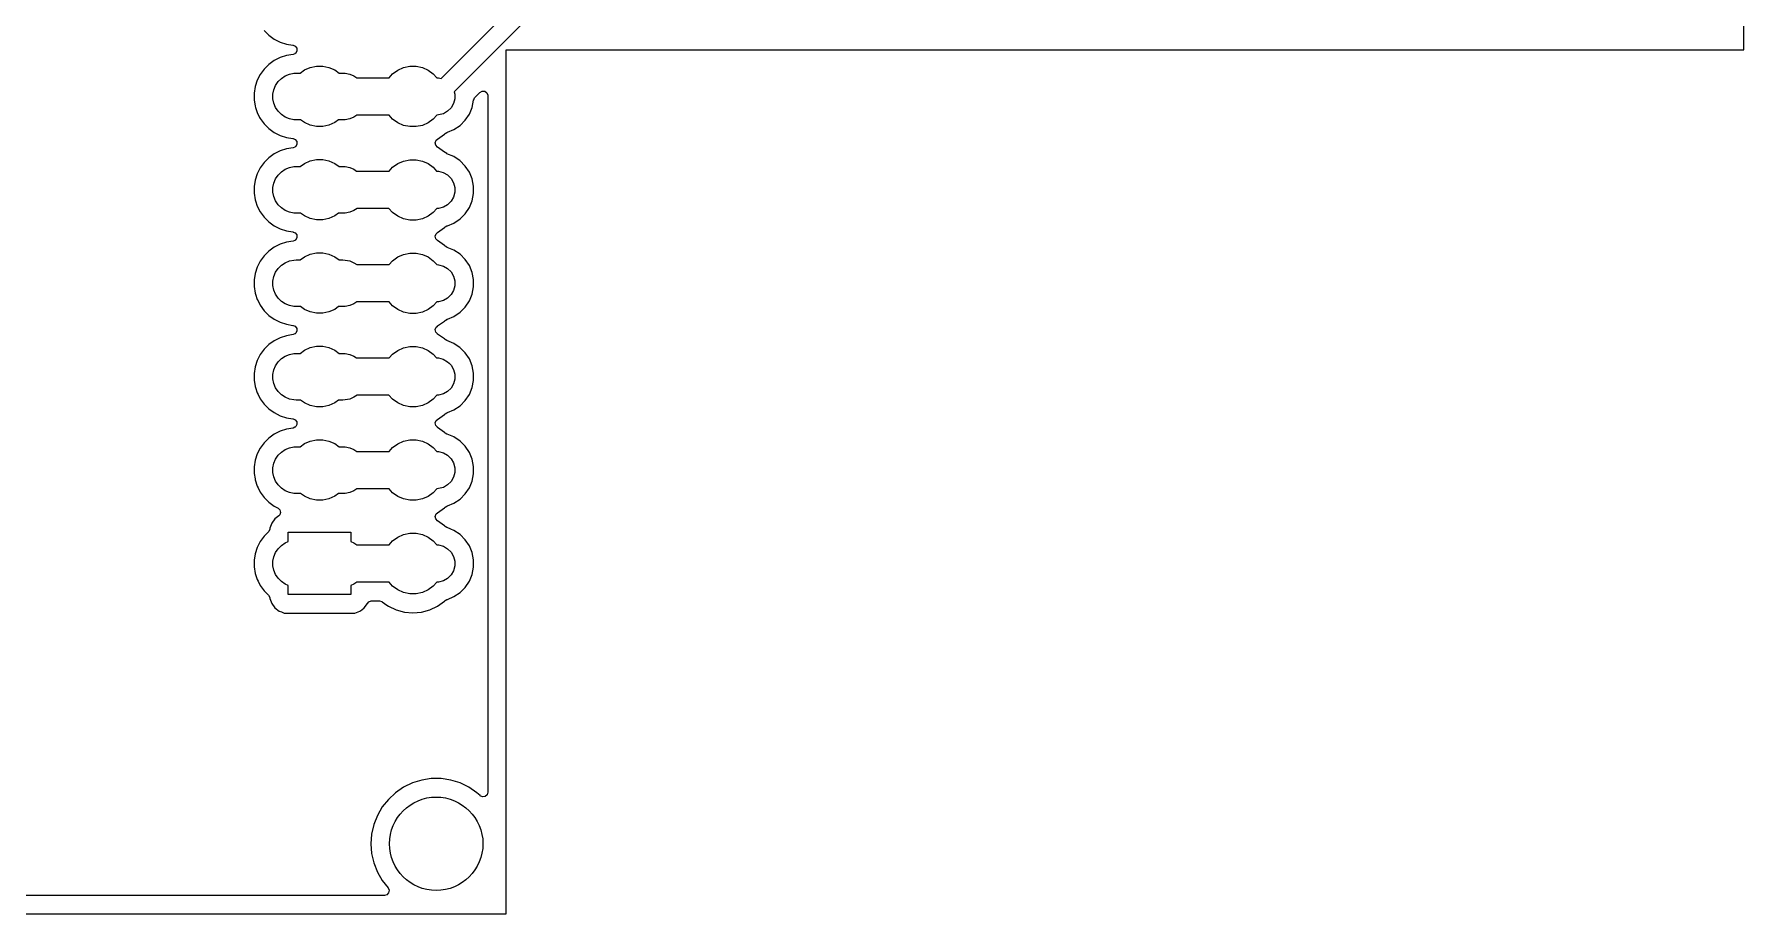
# Model space of a CAD drawing. Extents: x 118.1 to 188.6, y -116.2 to -61.6.
# Drawn here: x 142.1 to 188.59, y -116.2 to -92.29 of the extents above; entities that cross this region are included whole.
import ezdxf

# ---------------------------------------------------------------- set-up
doc = ezdxf.new("R2010")
doc.units = 0
doc.layers.add('BLACK', color=7, linetype='CONTINUOUS')

msp = doc.modelspace()

# ---------------------------------------------------------------- linework, layer by layer
at = {"layer": 'BLACK', "linetype": 'CONTINUOUS'}
for p, q in [((188.5925, -92.71), (188.5925, -61.595)), ((153.163318, -93.489971), (155.392895, -91.260395)), ((155.67771, -91.694), (153.519641, -93.852068)), ((148.352788, -92.184942), (148.480057, -92.312211)), ((148.480057, -92.312211), (148.48006, -92.312213)), ((148.48006, -92.312213), (148.625675, -92.418009)), ((148.625675, -92.418009), (148.786048, -92.499723)), ((148.786048, -92.499723), (148.957224, -92.555341)), ((148.786046, -92.920278), (148.625671, -93.001993)), ((148.786052, -92.920275), (148.786046, -92.920278)), ((148.957224, -92.864658), (148.786052, -92.920275)), ((148.957224, -92.555341), (148.957225, -92.555341)), ((149.138817, -92.835896), (148.957224, -92.864658)), ((148.957225, -92.555341), (148.95723, -92.555343)), ((148.95723, -92.555343), (149.135005, -92.5835)), ((149.135005, -92.5835), (149.135008, -92.5835)), ((149.135008, -92.5835), (149.139895, -92.584274)), ((149.187148, -92.816374), (149.138817, -92.835896)), ((149.139895, -92.584274), (149.139623, -92.58599)), ((149.139623, -92.58599), (149.198928, -92.608583)), ((149.187514, -92.816984), (149.187148, -92.816374)), ((149.187544, -92.816966), (149.187514, -92.816984)), ((149.189566, -92.815398), (149.187544, -92.816966)), ((149.191355, -92.814676), (149.189566, -92.815398)), ((149.194937, -92.812169), (149.191355, -92.814676)), ((149.21119, -92.798636), (149.194513, -92.811563)), ((149.194513, -92.811563), (149.194937, -92.812169)), ((149.198928, -92.608583), (149.241078, -92.665714)), ((149.245649, -92.736563), (149.21119, -92.798636)), ((149.241078, -92.665714), (149.245649, -92.736563)), ((154.9375, -116.205), (154.9375, -92.71)), ((154.9375, -92.71), (188.5925, -92.71)), ((148.246993, -93.380671), (148.165278, -93.541046)), ((148.352788, -93.235057), (148.246993, -93.380671)), ((148.480057, -93.107788), (148.352788, -93.235057)), ((148.625671, -93.001993), (148.480057, -93.107788)), ((148.82216, -93.489138), (148.925663, -93.41998)), ((148.925663, -93.41998), (149.040669, -93.372343)), ((149.040669, -93.372343), (149.162759, -93.348058)), ((149.162759, -93.348058), (149.225, -93.345)), ((149.225, -93.345), (149.33039, -93.345)), ((149.33039, -93.345), (149.44725, -93.260096)), ((149.44725, -93.260096), (149.604906, -93.189903)), ((149.604906, -93.189903), (149.773712, -93.154022)), ((149.773712, -93.154022), (149.946288, -93.154022)), ((149.946288, -93.154022), (150.115094, -93.189903)), ((150.115094, -93.189903), (150.27275, -93.260096)), ((150.27275, -93.260096), (150.38961, -93.345)), ((150.38961, -93.345), (150.495, -93.345)), ((150.495, -93.345), (150.557241, -93.348058)), ((150.557241, -93.348058), (150.679331, -93.372343)), ((150.679331, -93.372343), (150.794337, -93.41998)), ((150.794337, -93.41998), (150.872191, -93.472)), ((151.75267, -93.472), (151.847633, -93.366534)), ((151.847633, -93.366534), (151.98725, -93.265096)), ((151.98725, -93.265096), (152.144906, -93.194903)), ((152.144906, -93.194903), (152.313712, -93.159022)), ((152.313712, -93.159022), (152.486288, -93.159022)), ((152.486288, -93.159022), (152.655094, -93.194903)), ((152.655094, -93.194903), (152.81275, -93.265096)), ((152.81275, -93.265096), (152.952367, -93.366534)), ((152.952367, -93.366534), (153.046741, -93.471346)), ((148.109657, -93.71223), (148.0815, -93.890005)), ((148.0815, -93.890005), (148.0815, -94.069995)), ((148.109658, -93.712224), (148.109657, -93.712229)), ((148.109657, -93.712229), (148.109657, -93.71223)), ((148.165275, -93.541052), (148.109658, -93.712224)), ((148.165278, -93.541046), (148.165275, -93.541052)), ((148.593058, -93.917759), (148.617343, -93.795669)), ((148.617343, -93.795669), (148.66498, -93.680663)), ((148.66498, -93.680663), (148.734138, -93.57716)), ((148.734138, -93.57716), (148.82216, -93.489138)), ((150.872191, -93.472), (151.75267, -93.472)), ((153.046741, -93.471346), (153.093807, -93.471346)), ((153.093807, -93.471346), (153.163318, -93.489971)), ((153.519641, -93.852068), (153.536154, -93.913693)), ((153.536154, -93.913693), (153.536154, -94.046307)), ((154.085044, -94.005793), (154.221907, -93.86893)), ((154.221907, -93.86893), (154.284217, -93.834907)), ((154.284217, -93.834907), (154.355033, -93.839972)), ((154.355033, -93.839972), (154.411868, -93.882519)), ((154.411868, -93.882519), (154.436679, -93.94904)), ((148.0815, -94.069995), (148.109657, -94.24777)), ((148.109657, -94.24777), (148.109658, -94.247775)), ((148.109658, -94.247775), (148.118993, -94.276505)), ((148.118993, -94.276505), (148.165277, -94.418952)), ((148.593058, -94.042241), (148.593058, -93.917759)), ((148.617343, -94.164331), (148.593058, -94.042241)), ((148.66498, -94.279337), (148.617343, -94.164331)), ((148.734138, -94.38284), (148.66498, -94.279337)), ((153.435523, -94.289251), (153.341751, -94.383023)), ((153.501831, -94.174403), (153.435523, -94.289251)), ((153.536154, -94.046307), (153.501831, -94.174403)), ((153.93331, -94.461493), (154.009936, -94.276502)), ((154.009936, -94.276502), (154.049, -94.080116)), ((154.049, -94.080116), (154.050208, -94.074045)), ((154.050208, -94.074045), (154.052045, -94.07441)), ((154.052045, -94.07441), (154.075326, -94.016713)), ((154.075326, -94.016713), (154.085044, -94.005793)), ((154.436679, -93.94904), (154.437, -93.958028)), ((154.437, -93.958028), (154.437, -112.899144)), ((148.165277, -94.418952), (148.23079, -94.547528)), ((148.23079, -94.547528), (148.246993, -94.579328)), ((148.246993, -94.579328), (148.352788, -94.724942)), ((148.352788, -94.724942), (148.480057, -94.852211)), ((148.82216, -94.470862), (148.734138, -94.38284)), ((148.925663, -94.54002), (148.82216, -94.470862)), ((149.040669, -94.587657), (148.925663, -94.54002)), ((149.162759, -94.611942), (149.040669, -94.587657)), ((149.225, -94.615), (149.162759, -94.611942)), ((149.344154, -94.615), (149.225, -94.615)), ((149.44725, -94.689904), (149.344154, -94.615)), ((149.604906, -94.760097), (149.44725, -94.689904)), ((149.773712, -94.795978), (149.604906, -94.760097)), ((149.946288, -94.795978), (149.773712, -94.795978)), ((150.115094, -94.760097), (149.946288, -94.795978)), ((150.27275, -94.689904), (150.115094, -94.760097)), ((150.375846, -94.615), (150.27275, -94.689904)), ((150.495, -94.615), (150.375846, -94.615)), ((150.557241, -94.611942), (150.495, -94.615)), ((150.679331, -94.587657), (150.557241, -94.611942)), ((150.794337, -94.54002), (150.679331, -94.587657)), ((150.872191, -94.488), (150.794337, -94.54002)), ((151.75267, -94.488), (150.872191, -94.488)), ((151.847633, -94.593466), (151.75267, -94.488)), ((151.98725, -94.694904), (151.847633, -94.593466)), ((152.144906, -94.765097), (151.98725, -94.694904)), ((152.313712, -94.800978), (152.144906, -94.765097)), ((152.486288, -94.800978), (152.313712, -94.800978)), ((152.655094, -94.765097), (152.486288, -94.800978)), ((152.81275, -94.694904), (152.655094, -94.765097)), ((152.952367, -94.593466), (152.81275, -94.694904)), ((153.048259, -94.486967), (152.952367, -94.593466)), ((153.098807, -94.483654), (153.048259, -94.486967)), ((153.226903, -94.449331), (153.098807, -94.483654)), ((153.341751, -94.383023), (153.226903, -94.449331)), ((153.513993, -94.88081), (153.680481, -94.769567)), ((153.680481, -94.769567), (153.822067, -94.627981)), ((153.822067, -94.627981), (153.93331, -94.461493)), ((148.480057, -94.852211), (148.48006, -94.852213)), ((148.48006, -94.852213), (148.625675, -94.958009)), ((148.625675, -94.958009), (148.786048, -95.039723)), ((148.786048, -95.039723), (148.957224, -95.095341)), ((148.957224, -95.095341), (148.957225, -95.095341)), ((148.957225, -95.095341), (148.95723, -95.095343)), ((148.95723, -95.095343), (149.135005, -95.1235)), ((149.135005, -95.1235), (149.135008, -95.1235)), ((149.135008, -95.1235), (149.139895, -95.124274)), ((149.139895, -95.124274), (149.139623, -95.12599)), ((149.139623, -95.12599), (149.198928, -95.148583)), ((149.198928, -95.148583), (149.241078, -95.205714)), ((149.245649, -95.276563), (149.21119, -95.338636)), ((149.241078, -95.205714), (149.245649, -95.276563)), ((153.005058, -95.238015), (153.031449, -95.172106)), ((153.01849, -95.307729), (153.005058, -95.238015)), ((153.065282, -95.35681), (153.01849, -95.307729)), ((153.031449, -95.172106), (153.065108, -95.14294)), ((153.065042, -95.142846), (153.065953, -95.142207)), ((153.065108, -95.14294), (153.065042, -95.142846)), ((153.065953, -95.142207), (153.06748, -95.140885)), ((153.06748, -95.140885), (153.069539, -95.139695)), ((153.069539, -95.139695), (153.069548, -95.139691)), ((153.069548, -95.139691), (153.260754, -95.005807)), ((153.260754, -95.005807), (153.278149, -94.98841)), ((153.278149, -94.98841), (153.323799, -94.961052)), ((153.323283, -94.959805), (153.336565, -94.954303)), ((153.323799, -94.961052), (153.323283, -94.959805)), ((153.336565, -94.954303), (153.513993, -94.88081)), ((148.352788, -95.775057), (148.246993, -95.920671)), ((148.480057, -95.647788), (148.352788, -95.775057)), ((148.625671, -95.541993), (148.480057, -95.647788)), ((148.786046, -95.460278), (148.625671, -95.541993)), ((148.786052, -95.460275), (148.786046, -95.460278)), ((148.957224, -95.404658), (148.786052, -95.460275)), ((149.138817, -95.375896), (148.957224, -95.404658)), ((149.187148, -95.356374), (149.138817, -95.375896)), ((149.187514, -95.356984), (149.187148, -95.356374)), ((149.187544, -95.356966), (149.187514, -95.356984)), ((149.189566, -95.355398), (149.187544, -95.356966)), ((149.191355, -95.354676), (149.189566, -95.355398)), ((149.194937, -95.352169), (149.191355, -95.354676)), ((149.21119, -95.338636), (149.194513, -95.351563)), ((149.194513, -95.351563), (149.194937, -95.352169)), ((149.44725, -95.800096), (149.604906, -95.729903)), ((149.604906, -95.729903), (149.773712, -95.694022)), ((149.773712, -95.694022), (149.946288, -95.694022)), ((149.946288, -95.694022), (150.115094, -95.729903)), ((150.115094, -95.729903), (150.27275, -95.800096)), ((151.98725, -95.805096), (152.144906, -95.734903)), ((152.144906, -95.734903), (152.313712, -95.699022)), ((152.313712, -95.699022), (152.486288, -95.699022)), ((152.486288, -95.699022), (152.655094, -95.734903)), ((152.655094, -95.734903), (152.81275, -95.805096)), ((153.065042, -95.357154), (153.065282, -95.35681)), ((153.066751, -95.358351), (153.065042, -95.357154)), ((153.06748, -95.359115), (153.066751, -95.358351)), ((153.069548, -95.360309), (153.06748, -95.359115)), ((153.260745, -95.494186), (153.069548, -95.360309)), ((153.260756, -95.494195), (153.260745, -95.494186)), ((153.273152, -95.506591), (153.260756, -95.494195)), ((153.318798, -95.533952), (153.273152, -95.506591)), ((153.318284, -95.535196), (153.318798, -95.533952)), ((153.323999, -95.537563), (153.318284, -95.535196)), ((153.324002, -95.537564), (153.323999, -95.537563)), ((153.508993, -95.61419), (153.324002, -95.537564)), ((153.628039, -95.693734), (153.508993, -95.61419)), ((153.675482, -95.725434), (153.628039, -95.693734)), ((153.675488, -95.725439), (153.675482, -95.725434)), ((153.82206, -95.872011), (153.675488, -95.725439)), ((148.165275, -96.081052), (148.109658, -96.252224)), ((148.165278, -96.081046), (148.165275, -96.081052)), ((148.246993, -95.920671), (148.165278, -96.081046)), ((148.617343, -96.335669), (148.66498, -96.220663)), ((148.66498, -96.220663), (148.734138, -96.11716)), ((148.734138, -96.11716), (148.82216, -96.029138)), ((148.82216, -96.029138), (148.925663, -95.95998)), ((148.925663, -95.95998), (149.040669, -95.912343)), ((149.040669, -95.912343), (149.162759, -95.888058)), ((149.162759, -95.888058), (149.225, -95.885)), ((149.225, -95.885), (149.33039, -95.885)), ((149.33039, -95.885), (149.44725, -95.800096)), ((150.27275, -95.800096), (150.38961, -95.885)), ((150.38961, -95.885), (150.495, -95.885)), ((150.495, -95.885), (150.557241, -95.888058)), ((150.557241, -95.888058), (150.679331, -95.912343)), ((150.679331, -95.912343), (150.794337, -95.95998)), ((150.794337, -95.95998), (150.864708, -96.007)), ((150.864708, -96.007), (151.757172, -96.007)), ((151.757172, -96.007), (151.847633, -95.906534)), ((151.847633, -95.906534), (151.98725, -95.805096)), ((152.81275, -95.805096), (152.952367, -95.906534)), ((152.952367, -95.906534), (153.043789, -96.008067)), ((153.043789, -96.008067), (153.093807, -96.011346)), ((153.093807, -96.011346), (153.221903, -96.045669)), ((153.221903, -96.045669), (153.336751, -96.111977)), ((153.336751, -96.111977), (153.38671, -96.15579)), ((153.38671, -96.15579), (153.39171, -96.16079)), ((153.39171, -96.16079), (153.435523, -96.210749)), ((153.435523, -96.210749), (153.501831, -96.325596)), ((153.822065, -95.872017), (153.82206, -95.872011)), ((153.822067, -95.872019), (153.822065, -95.872017)), ((153.93331, -96.038507), (153.822067, -95.872019)), ((154.009936, -96.223498), (153.93331, -96.038507)), ((154.049, -96.419884), (154.009936, -96.223498)), ((148.109657, -96.25223), (148.0815, -96.430005)), ((148.0815, -96.430005), (148.0815, -96.609995)), ((148.0815, -96.609995), (148.109657, -96.78777)), ((148.109658, -96.252224), (148.109657, -96.252229)), ((148.109657, -96.252229), (148.109657, -96.25223)), ((148.593058, -96.457759), (148.617343, -96.335669)), ((148.593058, -96.582241), (148.593058, -96.457759)), ((148.617343, -96.704331), (148.593058, -96.582241)), ((148.66498, -96.819337), (148.617343, -96.704331)), ((153.501831, -96.325596), (153.536154, -96.453693)), ((153.536154, -96.586307), (153.501831, -96.714403)), ((153.536154, -96.453693), (153.536154, -96.586307)), ((154.009936, -96.816502), (154.049, -96.620116)), ((154.049, -96.620116), (154.049, -96.419884)), ((148.109657, -96.78777), (148.109658, -96.787775)), ((148.109658, -96.787775), (148.118993, -96.816505)), ((148.118993, -96.816505), (148.165277, -96.958952)), ((148.165277, -96.958952), (148.246991, -97.119325)), ((148.246991, -97.119325), (148.246993, -97.119328)), ((148.246993, -97.119328), (148.352788, -97.264942)), ((148.734138, -96.92284), (148.66498, -96.819337)), ((148.82216, -97.010862), (148.734138, -96.92284)), ((148.925663, -97.08002), (148.82216, -97.010862)), ((149.040669, -97.127657), (148.925663, -97.08002)), ((149.162759, -97.151942), (149.040669, -97.127657)), ((149.225, -97.155), (149.162759, -97.151942)), ((149.344154, -97.155), (149.225, -97.155)), ((149.44725, -97.229904), (149.344154, -97.155)), ((150.375846, -97.155), (150.27275, -97.229904)), ((150.495, -97.155), (150.375846, -97.155)), ((150.557241, -97.151942), (150.495, -97.155)), ((150.679331, -97.127657), (150.557241, -97.151942)), ((150.794337, -97.08002), (150.679331, -97.127657)), ((150.879674, -97.023), (150.794337, -97.08002)), ((151.748168, -97.023), (150.879674, -97.023)), ((151.847633, -97.133466), (151.748168, -97.023)), ((151.98725, -97.234904), (151.847633, -97.133466)), ((152.952367, -97.133466), (152.81275, -97.234904)), ((153.051243, -97.023654), (152.952367, -97.133466)), ((153.098807, -97.023654), (153.051243, -97.023654)), ((153.226903, -96.989331), (153.098807, -97.023654)), ((153.341751, -96.923023), (153.226903, -96.989331)), ((153.435523, -96.829251), (153.341751, -96.923023)), ((153.501831, -96.714403), (153.435523, -96.829251)), ((153.680481, -97.309567), (153.822067, -97.167981)), ((153.822067, -97.167981), (153.93331, -97.001493)), ((153.93331, -97.001493), (154.009936, -96.816502)), ((148.352788, -97.264942), (148.480057, -97.392211)), ((148.480057, -97.392211), (148.48006, -97.392213)), ((148.48006, -97.392213), (148.625675, -97.498009)), ((148.625675, -97.498009), (148.786048, -97.579723)), ((148.786048, -97.579723), (148.957224, -97.635341)), ((149.604906, -97.300097), (149.44725, -97.229904)), ((149.773712, -97.335978), (149.604906, -97.300097)), ((149.946288, -97.335978), (149.773712, -97.335978)), ((150.115094, -97.300097), (149.946288, -97.335978)), ((150.27275, -97.229904), (150.115094, -97.300097)), ((152.144906, -97.305097), (151.98725, -97.234904)), ((152.313712, -97.340978), (152.144906, -97.305097)), ((152.486288, -97.340978), (152.313712, -97.340978)), ((152.655094, -97.305097), (152.486288, -97.340978)), ((152.81275, -97.234904), (152.655094, -97.305097)), ((153.069548, -97.679691), (153.260754, -97.545807)), ((153.260754, -97.545807), (153.278149, -97.52841)), ((153.278149, -97.52841), (153.323799, -97.501052)), ((153.323283, -97.499805), (153.336565, -97.494303)), ((153.323799, -97.501052), (153.323283, -97.499805)), ((153.336565, -97.494303), (153.513993, -97.42081)), ((153.513993, -97.42081), (153.680481, -97.309567)), ((148.625671, -98.081993), (148.480057, -98.187788)), ((148.786046, -98.000278), (148.625671, -98.081993)), ((148.786052, -98.000275), (148.786046, -98.000278)), ((148.957224, -97.944658), (148.786052, -98.000275)), ((148.957224, -97.635341), (148.957225, -97.635341)), ((149.138817, -97.915896), (148.957224, -97.944658)), ((148.957225, -97.635341), (148.95723, -97.635343)), ((148.95723, -97.635343), (149.135005, -97.6635)), ((149.135005, -97.6635), (149.135008, -97.6635)), ((149.135008, -97.6635), (149.139895, -97.664274)), ((149.187148, -97.896374), (149.138817, -97.915896)), ((149.139895, -97.664274), (149.139623, -97.66599)), ((149.139623, -97.66599), (149.198928, -97.688583)), ((149.187514, -97.896984), (149.187148, -97.896374)), ((149.187544, -97.896966), (149.187514, -97.896984)), ((149.189566, -97.895398), (149.187544, -97.896966)), ((149.191355, -97.894676), (149.189566, -97.895398)), ((149.194937, -97.892169), (149.191355, -97.894676)), ((149.21119, -97.878636), (149.194513, -97.891563)), ((149.194513, -97.891563), (149.194937, -97.892169)), ((149.198928, -97.688583), (149.241078, -97.745714)), ((149.245649, -97.816563), (149.21119, -97.878636)), ((149.241078, -97.745714), (149.245649, -97.816563)), ((153.005058, -97.778015), (153.031449, -97.712106)), ((153.01849, -97.847729), (153.005058, -97.778015)), ((153.065282, -97.89681), (153.01849, -97.847729)), ((153.031449, -97.712106), (153.065108, -97.68294)), ((153.065042, -97.682846), (153.065953, -97.682207)), ((153.065108, -97.68294), (153.065042, -97.682846)), ((153.065042, -97.897154), (153.065282, -97.89681)), ((153.066751, -97.898351), (153.065042, -97.897154)), ((153.065953, -97.682207), (153.06748, -97.680885)), ((153.06748, -97.899115), (153.066751, -97.898351)), ((153.06748, -97.680885), (153.069539, -97.679695)), ((153.069548, -97.900309), (153.06748, -97.899115)), ((153.069539, -97.679695), (153.069548, -97.679691)), ((153.260745, -98.034186), (153.069548, -97.900309)), ((153.260756, -98.034195), (153.260745, -98.034186)), ((153.278152, -98.051591), (153.260756, -98.034195)), ((153.323798, -98.078952), (153.278152, -98.051591)), ((153.323284, -98.080196), (153.323798, -98.078952)), ((153.328999, -98.082563), (153.323284, -98.080196)), ((153.329002, -98.082564), (153.328999, -98.082563)), ((153.513993, -98.15919), (153.329002, -98.082564)), ((148.246993, -98.460671), (148.165278, -98.621046)), ((148.352788, -98.315057), (148.246993, -98.460671)), ((148.480057, -98.187788), (148.352788, -98.315057)), ((148.82216, -98.569138), (148.925663, -98.49998)), ((148.925663, -98.49998), (149.040669, -98.452343)), ((149.040669, -98.452343), (149.162759, -98.428058)), ((149.162759, -98.428058), (149.225, -98.425)), ((149.225, -98.425), (149.33039, -98.425)), ((149.33039, -98.425), (149.44725, -98.340096)), ((149.44725, -98.340096), (149.604906, -98.269903)), ((149.604906, -98.269903), (149.773712, -98.234022)), ((149.773712, -98.234022), (149.946288, -98.234022)), ((149.946288, -98.234022), (150.115094, -98.269903)), ((150.115094, -98.269903), (150.27275, -98.340096)), ((150.27275, -98.340096), (150.38961, -98.425)), ((150.38961, -98.425), (150.495, -98.425)), ((150.495, -98.425), (150.557241, -98.428058)), ((150.557241, -98.428058), (150.679331, -98.452343)), ((150.679331, -98.452343), (150.794337, -98.49998)), ((150.794337, -98.49998), (150.872191, -98.552)), ((150.872191, -98.552), (151.75267, -98.552)), ((151.75267, -98.552), (151.847633, -98.446534)), ((151.847633, -98.446534), (151.98725, -98.345096)), ((151.98725, -98.345096), (152.144906, -98.274903)), ((152.144906, -98.274903), (152.313712, -98.239022)), ((152.313712, -98.239022), (152.486288, -98.239022)), ((152.486288, -98.239022), (152.655094, -98.274903)), ((152.655094, -98.274903), (152.81275, -98.345096)), ((152.81275, -98.345096), (152.952367, -98.446534)), ((152.952367, -98.446534), (153.048259, -98.553032)), ((153.048259, -98.553032), (153.098807, -98.556346)), ((153.098807, -98.556346), (153.226903, -98.590669)), ((153.680482, -98.270434), (153.513993, -98.15919)), ((153.680488, -98.270439), (153.680482, -98.270434)), ((153.82206, -98.412011), (153.680488, -98.270439)), ((153.822065, -98.412017), (153.82206, -98.412011)), ((153.822067, -98.412019), (153.822065, -98.412017)), ((153.93331, -98.578507), (153.822067, -98.412019)), ((148.109657, -98.79223), (148.0815, -98.970005)), ((148.0815, -98.970005), (148.0815, -99.149995)), ((148.109658, -98.792224), (148.109657, -98.792229)), ((148.109657, -98.792229), (148.109657, -98.79223)), ((148.165275, -98.621052), (148.109658, -98.792224)), ((148.165278, -98.621046), (148.165275, -98.621052)), ((148.593058, -98.997759), (148.617343, -98.875669)), ((148.593058, -99.122241), (148.593058, -98.997759)), ((148.617343, -98.875669), (148.66498, -98.760663)), ((148.66498, -98.760663), (148.734138, -98.65716)), ((148.734138, -98.65716), (148.82216, -98.569138)), ((153.226903, -98.590669), (153.341751, -98.656977)), ((153.341751, -98.656977), (153.435523, -98.750749)), ((153.435523, -98.750749), (153.501831, -98.865597)), ((153.501831, -98.865597), (153.536154, -98.993693)), ((153.536154, -98.993693), (153.536154, -99.126307)), ((154.009936, -98.763498), (153.93331, -98.578507)), ((154.049, -98.959884), (154.009936, -98.763498)), ((154.049, -99.160116), (154.049, -98.959884)), ((148.0815, -99.149995), (148.109657, -99.32777)), ((148.109657, -99.32777), (148.109658, -99.327775)), ((148.109658, -99.327775), (148.118993, -99.356505)), ((148.118993, -99.356505), (148.165277, -99.498952)), ((148.617343, -99.244331), (148.593058, -99.122241)), ((148.66498, -99.359337), (148.617343, -99.244331)), ((148.734138, -99.46284), (148.66498, -99.359337)), ((148.82216, -99.550862), (148.734138, -99.46284)), ((153.341751, -99.463023), (153.226903, -99.529331)), ((153.435523, -99.369251), (153.341751, -99.463023)), ((153.501831, -99.254403), (153.435523, -99.369251)), ((153.536154, -99.126307), (153.501831, -99.254403)), ((153.93331, -99.541493), (154.009936, -99.356502)), ((154.009936, -99.356502), (154.049, -99.160116)), ((148.165277, -99.498952), (148.186953, -99.541493)), ((148.186953, -99.541493), (148.246993, -99.659328)), ((148.246993, -99.659328), (148.352788, -99.804942)), ((148.352788, -99.804942), (148.480057, -99.932211)), ((148.480057, -99.932211), (148.48006, -99.932213)), ((148.48006, -99.932213), (148.625675, -100.038009)), ((148.925663, -99.62002), (148.82216, -99.550862)), ((149.040669, -99.667657), (148.925663, -99.62002)), ((149.162759, -99.691942), (149.040669, -99.667657)), ((149.225, -99.695), (149.162759, -99.691942)), ((149.344154, -99.695), (149.225, -99.695)), ((149.44725, -99.769904), (149.344154, -99.695)), ((149.604906, -99.840097), (149.44725, -99.769904)), ((149.773712, -99.875978), (149.604906, -99.840097)), ((149.946288, -99.875978), (149.773712, -99.875978)), ((150.115094, -99.840097), (149.946288, -99.875978)), ((150.27275, -99.769904), (150.115094, -99.840097)), ((150.375846, -99.695), (150.27275, -99.769904)), ((150.495, -99.695), (150.375846, -99.695)), ((150.557241, -99.691942), (150.495, -99.695)), ((150.679331, -99.667657), (150.557241, -99.691942)), ((150.794337, -99.62002), (150.679331, -99.667657)), ((150.872191, -99.568), (150.794337, -99.62002)), ((151.75267, -99.568), (150.872191, -99.568)), ((151.847633, -99.673466), (151.75267, -99.568)), ((151.98725, -99.774904), (151.847633, -99.673466)), ((152.144906, -99.845097), (151.98725, -99.774904)), ((152.313712, -99.880978), (152.144906, -99.845097)), ((152.486288, -99.880978), (152.313712, -99.880978)), ((152.655094, -99.845097), (152.486288, -99.880978)), ((152.81275, -99.774904), (152.655094, -99.845097)), ((152.952367, -99.673466), (152.81275, -99.774904)), ((153.048259, -99.566967), (152.952367, -99.673466)), ((153.098807, -99.563654), (153.048259, -99.566967)), ((153.226903, -99.529331), (153.098807, -99.563654)), ((153.513993, -99.96081), (153.680481, -99.849567)), ((153.680481, -99.849567), (153.822067, -99.707981)), ((153.822067, -99.707981), (153.93331, -99.541493)), ((148.625675, -100.038009), (148.786048, -100.119723)), ((148.786048, -100.119723), (148.957224, -100.175341)), ((148.957224, -100.175341), (148.957225, -100.175341)), ((148.957225, -100.175341), (148.95723, -100.175343)), ((148.95723, -100.175343), (149.135005, -100.2035)), ((149.135005, -100.2035), (149.135008, -100.2035)), ((149.135008, -100.2035), (149.139895, -100.204274)), ((149.139895, -100.204274), (149.139623, -100.20599)), ((149.139623, -100.20599), (149.198928, -100.228583)), ((149.21119, -100.418636), (149.194513, -100.431563)), ((149.198928, -100.228583), (149.241078, -100.285714)), ((149.245649, -100.356563), (149.21119, -100.418636)), ((149.241078, -100.285714), (149.245649, -100.356563)), ((153.005058, -100.318015), (153.031449, -100.252106)), ((153.01849, -100.387729), (153.005058, -100.318015)), ((153.065282, -100.43681), (153.01849, -100.387729)), ((153.031449, -100.252106), (153.065108, -100.22294)), ((153.065042, -100.222846), (153.065953, -100.222207)), ((153.065108, -100.22294), (153.065042, -100.222846)), ((153.065953, -100.222207), (153.06748, -100.220885)), ((153.06748, -100.220885), (153.069539, -100.219695)), ((153.069539, -100.219695), (153.069548, -100.219691)), ((153.069548, -100.219691), (153.260754, -100.085807)), ((153.260754, -100.085807), (153.278149, -100.06841)), ((153.278149, -100.06841), (153.323799, -100.041052)), ((153.323283, -100.039805), (153.336565, -100.034303)), ((153.323799, -100.041052), (153.323283, -100.039805)), ((153.336565, -100.034303), (153.513993, -99.96081)), ((148.352788, -100.855057), (148.246993, -101.000671)), ((148.480057, -100.727788), (148.352788, -100.855057)), ((148.625671, -100.621993), (148.480057, -100.727788)), ((148.786046, -100.540278), (148.625671, -100.621993)), ((148.786052, -100.540275), (148.786046, -100.540278)), ((148.957224, -100.484658), (148.786052, -100.540275)), ((149.138817, -100.455896), (148.957224, -100.484658)), ((149.187148, -100.436374), (149.138817, -100.455896)), ((149.187514, -100.436984), (149.187148, -100.436374)), ((149.187544, -100.436966), (149.187514, -100.436984)), ((149.189566, -100.435398), (149.187544, -100.436966)), ((149.191355, -100.434676), (149.189566, -100.435398)), ((149.194937, -100.432169), (149.191355, -100.434676)), ((149.194513, -100.431563), (149.194937, -100.432169)), ((149.33039, -100.965), (149.44725, -100.880096)), ((149.44725, -100.880096), (149.604906, -100.809903)), ((149.604906, -100.809903), (149.773712, -100.774022)), ((149.773712, -100.774022), (149.946288, -100.774022)), ((149.946288, -100.774022), (150.115094, -100.809903)), ((150.115094, -100.809903), (150.27275, -100.880096)), ((150.27275, -100.880096), (150.38961, -100.965)), ((151.847633, -100.986534), (151.98725, -100.885096)), ((151.98725, -100.885096), (152.144906, -100.814903)), ((152.144906, -100.814903), (152.313712, -100.779022)), ((152.313712, -100.779022), (152.486288, -100.779022)), ((152.486288, -100.779022), (152.655094, -100.814903)), ((152.655094, -100.814903), (152.81275, -100.885096)), ((152.81275, -100.885096), (152.952367, -100.986534)), ((153.065042, -100.437154), (153.065282, -100.43681)), ((153.066751, -100.438351), (153.065042, -100.437154)), ((153.06748, -100.439115), (153.066751, -100.438351)), ((153.069548, -100.440309), (153.06748, -100.439115)), ((153.260745, -100.574186), (153.069548, -100.440309)), ((153.260756, -100.574195), (153.260745, -100.574186)), ((153.273152, -100.586591), (153.260756, -100.574195)), ((153.318798, -100.613952), (153.273152, -100.586591)), ((153.318284, -100.615196), (153.318798, -100.613952)), ((153.323999, -100.617563), (153.318284, -100.615196)), ((153.324002, -100.617564), (153.323999, -100.617563)), ((153.508993, -100.69419), (153.324002, -100.617564)), ((153.630781, -100.775566), (153.508993, -100.69419)), ((153.675482, -100.805434), (153.630781, -100.775566)), ((153.675488, -100.805439), (153.675482, -100.805434)), ((153.82206, -100.952011), (153.675488, -100.805439)), ((148.109657, -101.33223), (148.0815, -101.510005)), ((148.109658, -101.332224), (148.109657, -101.332229)), ((148.109657, -101.332229), (148.109657, -101.33223)), ((148.165275, -101.161052), (148.109658, -101.332224)), ((148.165278, -101.161046), (148.165275, -101.161052)), ((148.246993, -101.000671), (148.165278, -101.161046)), ((148.617343, -101.415669), (148.66498, -101.300663)), ((148.66498, -101.300663), (148.734138, -101.19716)), ((148.734138, -101.19716), (148.82216, -101.109138)), ((148.82216, -101.109138), (148.925663, -101.03998)), ((148.925663, -101.03998), (149.040669, -100.992343)), ((149.040669, -100.992343), (149.162759, -100.968058)), ((149.162759, -100.968058), (149.225, -100.965)), ((149.225, -100.965), (149.33039, -100.965)), ((150.38961, -100.965), (150.495, -100.965)), ((150.495, -100.965), (150.557241, -100.968058)), ((150.557241, -100.968058), (150.679331, -100.992343)), ((150.679331, -100.992343), (150.794337, -101.03998)), ((150.794337, -101.03998), (150.864708, -101.087)), ((150.864708, -101.087), (151.757172, -101.087)), ((151.757172, -101.087), (151.847633, -100.986534)), ((152.952367, -100.986534), (153.043789, -101.088067)), ((153.043789, -101.088067), (153.093807, -101.091346)), ((153.093807, -101.091346), (153.221903, -101.125669)), ((153.221903, -101.125669), (153.336751, -101.191977)), ((153.336751, -101.191977), (153.38671, -101.23579)), ((153.38671, -101.23579), (153.39171, -101.24079)), ((153.39171, -101.24079), (153.435523, -101.290749)), ((153.435523, -101.290749), (153.501831, -101.405596)), ((153.822065, -100.952017), (153.82206, -100.952011)), ((153.822067, -100.952019), (153.822065, -100.952017)), ((153.93331, -101.118507), (153.822067, -100.952019)), ((154.009936, -101.303498), (153.93331, -101.118507)), ((154.049, -101.499884), (154.009936, -101.303498)), ((148.0815, -101.510005), (148.0815, -101.689995)), ((148.0815, -101.689995), (148.109657, -101.86777)), ((148.593058, -101.537759), (148.617343, -101.415669)), ((148.593058, -101.662241), (148.593058, -101.537759)), ((148.617343, -101.784331), (148.593058, -101.662241)), ((148.66498, -101.899337), (148.617343, -101.784331)), ((153.501831, -101.794403), (153.435523, -101.909251)), ((153.501831, -101.405596), (153.536154, -101.533693)), ((153.536154, -101.666307), (153.501831, -101.794403)), ((153.536154, -101.533693), (153.536154, -101.666307)), ((154.009936, -101.896502), (154.049, -101.700116)), ((154.049, -101.700116), (154.049, -101.499884)), ((148.109657, -101.86777), (148.109658, -101.867775)), ((148.109658, -101.867775), (148.118993, -101.896505)), ((148.118993, -101.896505), (148.165277, -102.038952)), ((148.165277, -102.038952), (148.186953, -102.081493)), ((148.186953, -102.081493), (148.246993, -102.199328)), ((148.246993, -102.199328), (148.352788, -102.344942)), ((148.734138, -102.00284), (148.66498, -101.899337)), ((148.82216, -102.090862), (148.734138, -102.00284)), ((148.925663, -102.16002), (148.82216, -102.090862)), ((149.040669, -102.207657), (148.925663, -102.16002)), ((149.162759, -102.231942), (149.040669, -102.207657)), ((149.225, -102.235), (149.162759, -102.231942)), ((149.344154, -102.235), (149.225, -102.235)), ((149.44725, -102.309904), (149.344154, -102.235)), ((150.375846, -102.235), (150.27275, -102.309904)), ((150.495, -102.235), (150.375846, -102.235)), ((150.557241, -102.231942), (150.495, -102.235)), ((150.679331, -102.207657), (150.557241, -102.231942)), ((150.794337, -102.16002), (150.679331, -102.207657)), ((150.879674, -102.103), (150.794337, -102.16002)), ((151.748168, -102.103), (150.879674, -102.103)), ((151.847633, -102.213466), (151.748168, -102.103)), ((151.98725, -102.314904), (151.847633, -102.213466)), ((152.952367, -102.213466), (152.81275, -102.314904)), ((153.051243, -102.103654), (152.952367, -102.213466)), ((153.098807, -102.103654), (153.051243, -102.103654)), ((153.226903, -102.069331), (153.098807, -102.103654)), ((153.341751, -102.003023), (153.226903, -102.069331)), ((153.435523, -101.909251), (153.341751, -102.003023)), ((153.680481, -102.389567), (153.822067, -102.247981)), ((153.822067, -102.247981), (153.93331, -102.081493)), ((153.93331, -102.081493), (154.009936, -101.896502)), ((148.352788, -102.344942), (148.480057, -102.472211)), ((148.480057, -102.472211), (148.48006, -102.472213)), ((148.48006, -102.472213), (148.625675, -102.578009)), ((148.625675, -102.578009), (148.786048, -102.659723)), ((148.786048, -102.659723), (148.957224, -102.715341)), ((148.957224, -102.715341), (148.957225, -102.715341)), ((148.957225, -102.715341), (148.95723, -102.715343)), ((148.95723, -102.715343), (149.135005, -102.7435)), ((149.135005, -102.7435), (149.135008, -102.7435)), ((149.135008, -102.7435), (149.139895, -102.744274)), ((149.139895, -102.744274), (149.139623, -102.74599)), ((149.139623, -102.74599), (149.198928, -102.768583)), ((149.604906, -102.380097), (149.44725, -102.309904)), ((149.773712, -102.415978), (149.604906, -102.380097)), ((149.946288, -102.415978), (149.773712, -102.415978)), ((150.115094, -102.380097), (149.946288, -102.415978)), ((150.27275, -102.309904), (150.115094, -102.380097)), ((152.144906, -102.385097), (151.98725, -102.314904)), ((152.313712, -102.420978), (152.144906, -102.385097)), ((152.486288, -102.420978), (152.313712, -102.420978)), ((152.655094, -102.385097), (152.486288, -102.420978)), ((152.81275, -102.314904), (152.655094, -102.385097)), ((153.069548, -102.759691), (153.260754, -102.625807)), ((153.260754, -102.625807), (153.278149, -102.60841)), ((153.278149, -102.60841), (153.323799, -102.581052)), ((153.323283, -102.579805), (153.336565, -102.574303)), ((153.323799, -102.581052), (153.323283, -102.579805)), ((153.336565, -102.574303), (153.513993, -102.50081)), ((153.513993, -102.50081), (153.680481, -102.389567)), ((148.625671, -103.161993), (148.480057, -103.267788)), ((148.786046, -103.080278), (148.625671, -103.161993)), ((148.786052, -103.080275), (148.786046, -103.080278)), ((148.957224, -103.024658), (148.786052, -103.080275)), ((149.138817, -102.995896), (148.957224, -103.024658)), ((149.187148, -102.976374), (149.138817, -102.995896)), ((149.187514, -102.976984), (149.187148, -102.976374)), ((149.187544, -102.976966), (149.187514, -102.976984)), ((149.189566, -102.975398), (149.187544, -102.976966)), ((149.191355, -102.974676), (149.189566, -102.975398)), ((149.194937, -102.972169), (149.191355, -102.974676)), ((149.21119, -102.958636), (149.194513, -102.971563)), ((149.194513, -102.971563), (149.194937, -102.972169)), ((149.198928, -102.768583), (149.241078, -102.825714)), ((149.245649, -102.896563), (149.21119, -102.958636)), ((149.241078, -102.825714), (149.245649, -102.896563)), ((153.005058, -102.858015), (153.031449, -102.792106)), ((153.01849, -102.927729), (153.005058, -102.858015)), ((153.065282, -102.97681), (153.01849, -102.927729)), ((153.031449, -102.792106), (153.065108, -102.76294)), ((153.065042, -102.762846), (153.065953, -102.762207)), ((153.065108, -102.76294), (153.065042, -102.762846)), ((153.065042, -102.977154), (153.065282, -102.97681)), ((153.066751, -102.978351), (153.065042, -102.977154)), ((153.065953, -102.762207), (153.06748, -102.760885)), ((153.06748, -102.979115), (153.066751, -102.978351)), ((153.06748, -102.760885), (153.069539, -102.759695)), ((153.069548, -102.980309), (153.06748, -102.979115)), ((153.069539, -102.759695), (153.069548, -102.759691)), ((153.260745, -103.114186), (153.069548, -102.980309)), ((153.260756, -103.114195), (153.260745, -103.114186)), ((153.278152, -103.131591), (153.260756, -103.114195)), ((153.323798, -103.158952), (153.278152, -103.131591)), ((153.323284, -103.160196), (153.323798, -103.158952)), ((153.328999, -103.162563), (153.323284, -103.160196)), ((153.329002, -103.162564), (153.328999, -103.162563)), ((153.513993, -103.23919), (153.329002, -103.162564)), ((148.246993, -103.540671), (148.165278, -103.701046)), ((148.352788, -103.395057), (148.246993, -103.540671)), ((148.480057, -103.267788), (148.352788, -103.395057)), ((148.734138, -103.73716), (148.82216, -103.649138)), ((148.82216, -103.649138), (148.925663, -103.57998)), ((148.925663, -103.57998), (149.040669, -103.532343)), ((149.040669, -103.532343), (149.162759, -103.508058)), ((149.162759, -103.508058), (149.225, -103.505)), ((149.225, -103.505), (149.33039, -103.505)), ((149.33039, -103.505), (149.44725, -103.420096)), ((149.44725, -103.420096), (149.604906, -103.349903)), ((149.604906, -103.349903), (149.773712, -103.314022)), ((149.773712, -103.314022), (149.946288, -103.314022)), ((149.946288, -103.314022), (150.115094, -103.349903)), ((150.115094, -103.349903), (150.27275, -103.420096)), ((150.27275, -103.420096), (150.38961, -103.505)), ((150.38961, -103.505), (150.495, -103.505)), ((150.495, -103.505), (150.557241, -103.508058)), ((150.557241, -103.508058), (150.679331, -103.532343)), ((150.679331, -103.532343), (150.794337, -103.57998)), ((150.794337, -103.57998), (150.872191, -103.632)), ((150.872191, -103.632), (151.75267, -103.632)), ((151.75267, -103.632), (151.847633, -103.526534)), ((151.847633, -103.526534), (151.98725, -103.425096)), ((151.98725, -103.425096), (152.144906, -103.354903)), ((152.144906, -103.354903), (152.313712, -103.319022)), ((152.313712, -103.319022), (152.486288, -103.319022)), ((152.486288, -103.319022), (152.655094, -103.354903)), ((152.655094, -103.354903), (152.81275, -103.425096)), ((152.81275, -103.425096), (152.952367, -103.526534)), ((152.952367, -103.526534), (153.048259, -103.633032)), ((153.048259, -103.633032), (153.098807, -103.636346)), ((153.098807, -103.636346), (153.226903, -103.670669)), ((153.226903, -103.670669), (153.341751, -103.736977)), ((153.680482, -103.350434), (153.513993, -103.23919)), ((153.680488, -103.350439), (153.680482, -103.350434)), ((153.82206, -103.492011), (153.680488, -103.350439)), ((153.822065, -103.492017), (153.82206, -103.492011)), ((153.822067, -103.492019), (153.822065, -103.492017)), ((153.93331, -103.658507), (153.822067, -103.492019)), ((154.009936, -103.843498), (153.93331, -103.658507)), ((148.109657, -103.87223), (148.0815, -104.050005)), ((148.0815, -104.050005), (148.0815, -104.229995)), ((148.109658, -103.872224), (148.109657, -103.872229)), ((148.109657, -103.872229), (148.109657, -103.87223)), ((148.165275, -103.701052), (148.109658, -103.872224)), ((148.165278, -103.701046), (148.165275, -103.701052)), ((148.593058, -104.077759), (148.617343, -103.955669)), ((148.593058, -104.202241), (148.593058, -104.077759)), ((148.617343, -103.955669), (148.66498, -103.840663)), ((148.66498, -103.840663), (148.734138, -103.73716)), ((153.341751, -103.736977), (153.435523, -103.830749)), ((153.435523, -103.830749), (153.501831, -103.945597)), ((153.501831, -103.945597), (153.536154, -104.073693)), ((153.536154, -104.073693), (153.536154, -104.206307)), ((154.049, -104.039884), (154.009936, -103.843498)), ((154.049, -104.240116), (154.049, -104.039884)), ((148.0815, -104.229995), (148.104976, -104.378215)), ((148.104976, -104.378215), (148.109658, -104.407775)), ((148.109658, -104.407775), (148.165275, -104.578947)), ((148.165275, -104.578947), (148.165277, -104.578952)), ((148.165277, -104.578952), (148.186953, -104.621493)), ((148.617343, -104.324331), (148.593058, -104.202241)), ((148.66498, -104.439337), (148.617343, -104.324331)), ((148.734138, -104.54284), (148.66498, -104.439337)), ((148.82216, -104.630862), (148.734138, -104.54284)), ((153.341751, -104.543023), (153.226903, -104.609331)), ((153.435523, -104.449251), (153.341751, -104.543023)), ((153.501831, -104.334403), (153.435523, -104.449251)), ((153.536154, -104.206307), (153.501831, -104.334403)), ((153.93331, -104.621493), (154.009936, -104.436502)), ((154.009936, -104.436502), (154.049, -104.240116)), ((148.186953, -104.621493), (148.246993, -104.739328)), ((148.246993, -104.739328), (148.352788, -104.884942)), ((148.352788, -104.884942), (148.480057, -105.012211)), ((148.480057, -105.012211), (148.48006, -105.012213)), ((148.48006, -105.012213), (148.625675, -105.118009)), ((148.925663, -104.70002), (148.82216, -104.630862)), ((149.040669, -104.747657), (148.925663, -104.70002)), ((149.162759, -104.771942), (149.040669, -104.747657)), ((149.225, -104.775), (149.162759, -104.771942)), ((149.344154, -104.775), (149.225, -104.775)), ((149.44725, -104.849904), (149.344154, -104.775)), ((149.604906, -104.920097), (149.44725, -104.849904)), ((149.773712, -104.955978), (149.604906, -104.920097)), ((149.946288, -104.955978), (149.773712, -104.955978)), ((150.115094, -104.920097), (149.946288, -104.955978)), ((150.27275, -104.849904), (150.115094, -104.920097)), ((150.375846, -104.775), (150.27275, -104.849904)), ((150.495, -104.775), (150.375846, -104.775)), ((150.557241, -104.771942), (150.495, -104.775)), ((150.679331, -104.747657), (150.557241, -104.771942)), ((150.794337, -104.70002), (150.679331, -104.747657)), ((150.872191, -104.648), (150.794337, -104.70002)), ((151.75267, -104.648), (150.872191, -104.648)), ((151.847633, -104.753466), (151.75267, -104.648)), ((151.98725, -104.854904), (151.847633, -104.753466)), ((152.144906, -104.925097), (151.98725, -104.854904)), ((152.313712, -104.960978), (152.144906, -104.925097)), ((152.486288, -104.960978), (152.313712, -104.960978)), ((152.655094, -104.925097), (152.486288, -104.960978)), ((152.81275, -104.854904), (152.655094, -104.925097)), ((152.952367, -104.753466), (152.81275, -104.854904)), ((153.048259, -104.646967), (152.952367, -104.753466)), ((153.098807, -104.643654), (153.048259, -104.646967)), ((153.226903, -104.609331), (153.098807, -104.643654)), ((153.33834, -105.113568), (153.513993, -105.04081)), ((153.513993, -105.04081), (153.680481, -104.929567)), ((153.680481, -104.929567), (153.822067, -104.787981)), ((153.822067, -104.787981), (153.93331, -104.621493)), ((148.646737, -105.46174), (148.559112, -105.578792)), ((148.625675, -105.118009), (148.731117, -105.171734)), ((148.749424, -105.384869), (148.646737, -105.46174)), ((148.731117, -105.171734), (148.782732, -105.220482)), ((148.776897, -105.356599), (148.749424, -105.384869)), ((148.799798, -105.289397), (148.776897, -105.356599)), ((148.782732, -105.220482), (148.799798, -105.289397)), ((153.005058, -105.398015), (153.031449, -105.332106)), ((153.01849, -105.467729), (153.005058, -105.398015)), ((153.065282, -105.51681), (153.01849, -105.467729)), ((153.031449, -105.332106), (153.065108, -105.30294)), ((153.065042, -105.302846), (153.065953, -105.302207)), ((153.065108, -105.30294), (153.065042, -105.302846)), ((153.065042, -105.517154), (153.065282, -105.51681)), ((153.066751, -105.518351), (153.065042, -105.517154)), ((153.065953, -105.302207), (153.06748, -105.300885)), ((153.06748, -105.519115), (153.066751, -105.518351)), ((153.06748, -105.300885), (153.069539, -105.299695)), ((153.069548, -105.520309), (153.06748, -105.519115)), ((153.069539, -105.299695), (153.069548, -105.299691)), ((153.069548, -105.299691), (153.260754, -105.165807)), ((153.260745, -105.654186), (153.069548, -105.520309)), ((153.260754, -105.165807), (153.278149, -105.14841)), ((153.278149, -105.14841), (153.323799, -105.121052)), ((153.323283, -105.119805), (153.33834, -105.113568)), ((153.323799, -105.121052), (153.323283, -105.119805)), ((148.352787, -105.935059), (148.246993, -106.080671)), ((148.468866, -105.81898), (148.352787, -105.935059)), ((148.477879, -105.808946), (148.468866, -105.81898)), ((148.505048, -105.743354), (148.477879, -105.808946)), ((148.50801, -105.715802), (148.505048, -105.743354)), ((148.508011, -105.715795), (148.50801, -105.715802)), ((148.55911, -105.578797), (148.508011, -105.715795)), ((148.559112, -105.578792), (148.55911, -105.578797)), ((149.01, -106.085046), (149.01, -105.825)), ((149.01, -105.825), (150.71, -105.825)), ((150.71, -105.825), (150.71, -106.085046)), ((151.847633, -106.066534), (151.98725, -105.965096)), ((151.98725, -105.965096), (152.144906, -105.894903)), ((152.144906, -105.894903), (152.313712, -105.859022)), ((152.313712, -105.859022), (152.486288, -105.859022)), ((152.486288, -105.859022), (152.655094, -105.894903)), ((152.655094, -105.894903), (152.81275, -105.965096)), ((152.81275, -105.965096), (152.952367, -106.066534)), ((153.260756, -105.654195), (153.260745, -105.654186)), ((153.278152, -105.671591), (153.260756, -105.654195)), ((153.323798, -105.698952), (153.278152, -105.671591)), ((153.323284, -105.700196), (153.323798, -105.698952)), ((153.328999, -105.702563), (153.323284, -105.700196)), ((153.329002, -105.702564), (153.328999, -105.702563)), ((153.427477, -105.743354), (153.329002, -105.702564)), ((153.513993, -105.77919), (153.427477, -105.743354)), ((153.680482, -105.890434), (153.513993, -105.77919)), ((153.680488, -105.890439), (153.680482, -105.890434)), ((153.82206, -106.032011), (153.680488, -105.890439)), ((148.109657, -106.41223), (148.0815, -106.590005)), ((148.109658, -106.412226), (148.109657, -106.41223)), ((148.165275, -106.241052), (148.109658, -106.412224)), ((148.109658, -106.412224), (148.109658, -106.412226)), ((148.165278, -106.241046), (148.165275, -106.241052)), ((148.246993, -106.080671), (148.165278, -106.241046)), ((148.617343, -106.495669), (148.66498, -106.380663)), ((148.66498, -106.380663), (148.734138, -106.27716)), ((148.734138, -106.27716), (148.82216, -106.189138)), ((148.82216, -106.189138), (148.925663, -106.11998)), ((148.925663, -106.11998), (149.01, -106.085046)), ((150.71, -106.085046), (150.794337, -106.11998)), ((150.794337, -106.11998), (150.872191, -106.172)), ((150.872191, -106.172), (151.75267, -106.172)), ((151.75267, -106.172), (151.847633, -106.066534)), ((152.952367, -106.066534), (153.048259, -106.173032)), ((153.048259, -106.173032), (153.098807, -106.176346)), ((153.098807, -106.176346), (153.226903, -106.210669)), ((153.226903, -106.210669), (153.341751, -106.276977)), ((153.341751, -106.276977), (153.435523, -106.370749)), ((153.435523, -106.370749), (153.501831, -106.485597)), ((153.822065, -106.032017), (153.82206, -106.032011)), ((153.822067, -106.032019), (153.822065, -106.032017)), ((153.93331, -106.198507), (153.822067, -106.032019)), ((154.009936, -106.383498), (153.93331, -106.198507)), ((154.049, -106.579884), (154.009936, -106.383498)), ((148.0815, -106.590005), (148.0815, -106.769995)), ((148.0815, -106.769995), (148.109657, -106.94777)), ((148.593058, -106.617759), (148.617343, -106.495669)), ((148.593058, -106.742241), (148.593058, -106.617759)), ((148.617343, -106.864331), (148.593058, -106.742241)), ((148.66498, -106.979337), (148.617343, -106.864331)), ((153.501831, -106.874403), (153.435523, -106.989251)), ((153.501831, -106.485597), (153.536154, -106.613693)), ((153.536154, -106.746307), (153.501831, -106.874403)), ((153.536154, -106.613693), (153.536154, -106.746307)), ((154.009936, -106.976502), (154.049, -106.780116)), ((154.049, -106.780116), (154.049, -106.579884)), ((148.109657, -106.94777), (148.109658, -106.947775)), ((148.109658, -106.947775), (148.118993, -106.976505)), ((148.118993, -106.976505), (148.165277, -107.118952)), ((148.165277, -107.118952), (148.186953, -107.161493)), ((148.186953, -107.161493), (148.246993, -107.279328)), ((148.246993, -107.279328), (148.352788, -107.424942)), ((148.734138, -107.08284), (148.66498, -106.979337)), ((148.82216, -107.170862), (148.734138, -107.08284)), ((148.925663, -107.24002), (148.82216, -107.170862)), ((149.01, -107.274953), (148.925663, -107.24002)), ((149.01, -107.525), (149.01, -107.274953)), ((150.794337, -107.24002), (150.71, -107.274953)), ((150.71, -107.274953), (150.71, -107.525)), ((150.872191, -107.188), (150.794337, -107.24002)), ((151.75267, -107.188), (150.872191, -107.188)), ((151.847633, -107.293466), (151.75267, -107.188)), ((151.98725, -107.394904), (151.847633, -107.293466)), ((152.144906, -107.465097), (151.98725, -107.394904)), ((152.81275, -107.394904), (152.655094, -107.465097)), ((152.952367, -107.293466), (152.81275, -107.394904)), ((153.048259, -107.186967), (152.952367, -107.293466)), ((153.098807, -107.183654), (153.048259, -107.186967)), ((153.226903, -107.149331), (153.098807, -107.183654)), ((153.341751, -107.083023), (153.226903, -107.149331)), ((153.435523, -106.989251), (153.341751, -107.083023)), ((153.680481, -107.469567), (153.822067, -107.327981)), ((153.822067, -107.327981), (153.93331, -107.161493)), ((153.93331, -107.161493), (154.009936, -106.976502)), ((148.352788, -107.424942), (148.470069, -107.542223)), ((148.470069, -107.542223), (148.504095, -107.604535)), ((148.504095, -107.604535), (148.506252, -107.617847)), ((148.506252, -107.617847), (148.50801, -107.634197)), ((148.50801, -107.634197), (148.508011, -107.634204)), ((148.508011, -107.634204), (148.55911, -107.771202)), ((148.55911, -107.771202), (148.559112, -107.771207)), ((148.559112, -107.771207), (148.646738, -107.888261)), ((150.71, -107.525), (149.01, -107.525)), ((151.073261, -107.888261), (151.160887, -107.771207)), ((151.160887, -107.771207), (151.165205, -107.763299)), ((151.165205, -107.763299), (151.168279, -107.764977)), ((151.168279, -107.764977), (151.200717, -107.721638)), ((151.200717, -107.721638), (151.267235, -107.696822)), ((151.267235, -107.696822), (151.276235, -107.6965)), ((151.276235, -107.6965), (151.486226, -107.6965)), ((151.486226, -107.6965), (151.554347, -107.716502)), ((151.554347, -107.716502), (151.558496, -107.719287)), ((151.558496, -107.719287), (151.690577, -107.81177)), ((151.690577, -107.81177), (151.730452, -107.839691)), ((151.730452, -107.839691), (151.942002, -107.938339)), ((152.313712, -107.500978), (152.144906, -107.465097)), ((152.486288, -107.500978), (152.313712, -107.500978)), ((152.655094, -107.465097), (152.486288, -107.500978)), ((152.857998, -107.938339), (153.069548, -107.839691)), ((153.069548, -107.839691), (153.260754, -107.705807)), ((153.260754, -107.705807), (153.278149, -107.68841)), ((153.278149, -107.68841), (153.323799, -107.661052)), ((153.323283, -107.659805), (153.336565, -107.654303)), ((153.323799, -107.661052), (153.323283, -107.659805)), ((153.336565, -107.654303), (153.513993, -107.58081)), ((153.513993, -107.58081), (153.680481, -107.469567)), ((148.646738, -107.888261), (148.763792, -107.975887)), ((148.763792, -107.975887), (148.763794, -107.975888)), ((148.763794, -107.975888), (148.763796, -107.975889)), ((148.763796, -107.975889), (148.822875, -107.997924)), ((148.822875, -107.997924), (148.900795, -108.026988)), ((148.900795, -108.026988), (148.900803, -108.02699)), ((148.900803, -108.02699), (148.96135, -108.033499)), ((148.96135, -108.033499), (148.961355, -108.033499)), ((148.961355, -108.033499), (148.961362, -108.0335)), ((148.961362, -108.0335), (148.961368, -108.0335)), ((148.961368, -108.0335), (150.758632, -108.0335)), ((150.758632, -108.0335), (150.758638, -108.0335)), ((150.758638, -108.0335), (150.758645, -108.033499)), ((150.758645, -108.033499), (150.758649, -108.033499)), ((150.758649, -108.033499), (150.819196, -108.02699)), ((150.819196, -108.02699), (150.819199, -108.026989)), ((150.819199, -108.026989), (150.819201, -108.026989)), ((150.819201, -108.026989), (150.956204, -107.975889)), ((150.956204, -107.975889), (151.006368, -107.938337)), ((151.006368, -107.938337), (151.073261, -107.888261)), ((151.942002, -107.938339), (152.167468, -107.998752)), ((152.167468, -107.998752), (152.4, -108.019096)), ((152.4, -108.019096), (152.632532, -107.998752)), ((152.632532, -107.998752), (152.857998, -107.938339)), ((151.92551, -112.911891), (151.730995, -113.092372)), ((151.925516, -112.911885), (151.92551, -112.911891)), ((152.144765, -112.762404), (151.925516, -112.911885)), ((152.383845, -112.647267), (152.144765, -112.762403)), ((152.144765, -112.762403), (152.144765, -112.762404)), ((152.383858, -112.647262), (152.383845, -112.647267)), ((152.637411, -112.569052), (152.383858, -112.647262)), ((152.63742, -112.56905), (152.637411, -112.569052)), ((152.637422, -112.56905), (152.63742, -112.56905)), ((152.899819, -112.5295), (152.637422, -112.56905)), ((153.165181, -112.5295), (152.899819, -112.5295)), ((153.427578, -112.56905), (153.165181, -112.5295)), ((153.42758, -112.56905), (153.427578, -112.56905)), ((153.427588, -112.569052), (153.42758, -112.56905)), ((153.681141, -112.647262), (153.427588, -112.569052)), ((153.681154, -112.647267), (153.681141, -112.647262)), ((153.920235, -112.762403), (153.681154, -112.647267)), ((154.139483, -112.911885), (153.920235, -112.762403)), ((154.13949, -112.911891), (154.139483, -112.911885)), ((154.225299, -112.991509), (154.13949, -112.911891)), ((154.416998, -112.967265), (154.363342, -113.013758)), ((154.437, -112.899144), (154.416998, -112.967265)), ((151.565539, -113.299848), (151.432859, -113.529657)), ((151.730995, -113.092372), (151.565539, -113.299848)), ((154.228488, -112.994368), (154.225299, -112.991509)), ((154.293068, -113.023862), (154.228488, -112.994368)), ((154.363342, -113.013758), (154.293068, -113.023862)), ((151.335914, -113.776671), (151.276865, -114.035377)), ((151.335915, -113.776668), (151.335914, -113.776671)), ((151.432857, -113.529661), (151.335915, -113.776668)), ((151.432859, -113.529657), (151.432857, -113.529661)), ((151.276865, -114.035377), (151.257035, -114.3)), ((151.257035, -114.3), (151.276865, -114.564622)), ((151.276865, -114.564622), (151.335914, -114.823328)), ((151.335914, -114.823328), (151.335915, -114.823331)), ((151.335915, -114.823331), (151.432857, -115.070338)), ((151.432857, -115.070338), (151.432859, -115.070342)), ((151.432859, -115.070342), (151.565539, -115.300151)), ((151.565539, -115.300151), (151.565541, -115.300154)), ((151.565541, -115.300154), (151.565542, -115.300155)), ((151.565542, -115.300155), (151.724867, -115.499942)), ((151.626355, -115.7045), (121.418645, -115.7045)), ((151.690096, -115.687188), (151.626355, -115.7045)), ((151.738738, -115.635474), (151.690096, -115.687188)), ((151.724867, -115.499942), (151.7517, -115.56567)), ((151.7517, -115.56567), (151.738738, -115.635474)), ((118.1075, -116.205), (154.9375, -116.205))]:
    msp.add_line(p, q, dxfattribs=at)
at = {"layer": 'BLACK'}
msp.add_circle((153.0325, -114.3), 1.27, dxfattribs=at)

doc.saveas('drawing.dxf')
